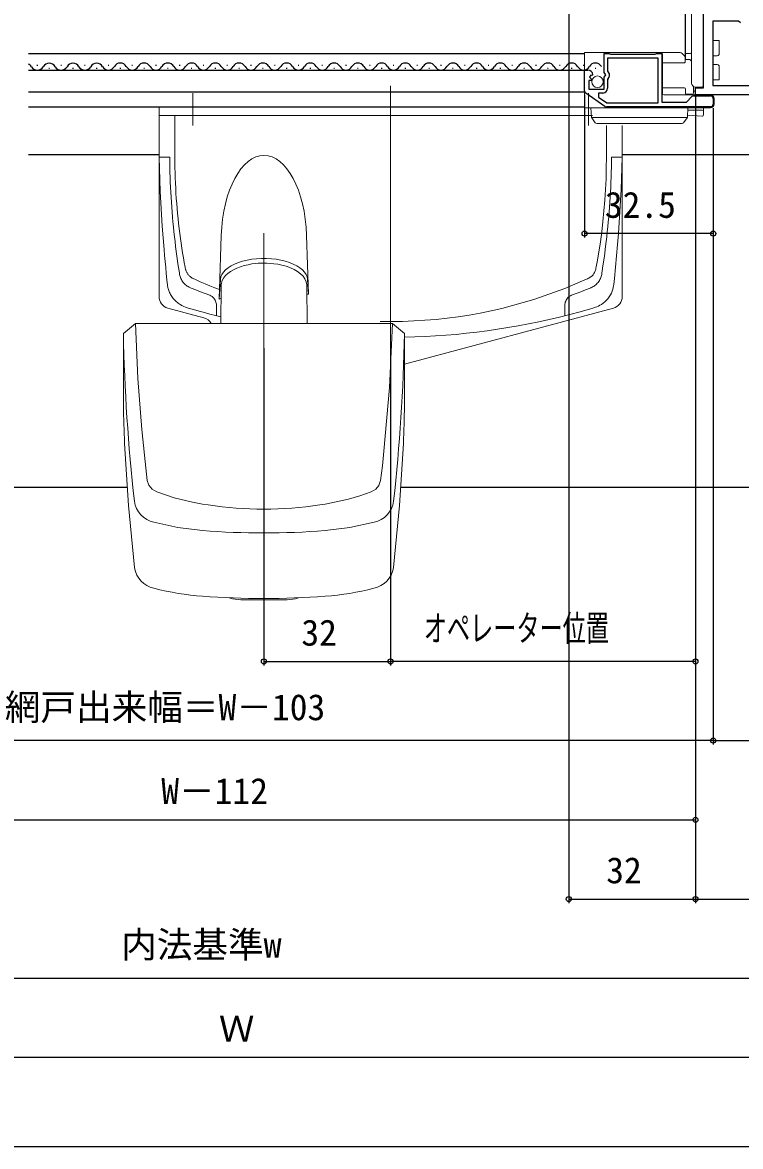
# Model space of a CAD drawing. Units: millimetres, scale not verified. Extents: x -525 to 525, y -783 to 779.
# Drawn here: x 174.2 to 355.6, y -782.7 to -498.9 of the extents above; entities that cross this region are included whole.
import ezdxf
from ezdxf.enums import TextEntityAlignment as Align

# ---------------------------------------------------------------- set-up
doc = ezdxf.new("R2010")
doc.units = ezdxf.units.MM
doc.header["$LTSCALE"] = 4
for name, color, linetype in [('0-3_YKK_11', 7, 'Continuous'), ('0-4_YKK_12', 2, 'Continuous'), ('0-7_YKK_D', 6, 'Continuous'), ('0-8_YKK_ZWAK', 7, 'Continuous'), ('0-9_YSS_K', 3, 'Continuous')]:
    doc.layers.add(name, color=color, linetype=linetype)
doc.layers.add('0-5_YKK_13', color=4, linetype='Continuous', lineweight=18)
doc.styles.add('ＭＳ ゴシック', font='')
doc.styles.get('ＭＳ ゴシック').set_extended_font_data('MS Gothic')

msp = doc.modelspace()

# ---------------------------------------------------------------- linework, layer by layer
at = {"layer": '0-3_YKK_11'}
for p, q in [((321.36, -520.089), (316.54, -516.724)), ((343.831, -517.415), (348.041, -517.415)), ((348.741, -518.115), (348.741, -519.515)), ((348.041, -520.215), (321.761, -520.215))]:
    msp.add_line(p, q, dxfattribs=at)
for points in [[(400.241, -403.215), (400.241, -463.815), (428.241, -463.815), (428.241, -467.215), (426.341, -467.215), (425.841, -466.715), (425.341, -466.215), (400.241, -466.215), (400.241, -517.215), (398.741, -517.215), (398.741, -529.715), (400.241, -529.715), (400.241, -532.215), (396.241, -532.215), (396.241, -517.215), (344.241, -517.215), (344.241, -515.415), (346.241, -515.415), (346.241, -490.715), (349.541, -490.715)], [(355.622, -498.997), (355.136, -498.615), (348.641, -498.615), (348.641, -514.815)], [(348.641, -514.815), (370.241, -514.815), (370.241, -501.215), (358.441, -501.215)], [(318.34, -512.097), (318.089, -512.308), (317.77, -512.223), (317.5, -512.691), (318.077, -513.268), (317.974, -513.515), (317.341, -513.515), (317.341, -515.715), (321.141, -515.715), (321.141, -512.715), (321.441, -512.415), (321.594, -512.087), (321.141, -511.546), (321.141, -506.715), (322.468, -506.715), (322.641, -506.815), (322.814, -506.915), (334.068, -506.915), (334.241, -506.815), (334.414, -506.715), (335.741, -506.715), (335.741, -519.015), (341.941, -519.015), (343.336, -517.62)], [(321.855, -519.215), (334.841, -519.215), (334.841, -507.915), (322.041, -507.915), (322.041, -511.219), (322.283, -511.508)], [(316.241, -516.15), (316.241, -510.915), (317.045, -510.915)], [(322.148, -513.058), (322.041, -513.288), (322.041, -515.515)], [(320.841, -516.715), (319.741, -516.715), (319.741, -517.739), (321.855, -519.215)]]:
    msp.add_lwpolyline(points, dxfattribs=at)
for centre, radius, start, end in [((317.045, -512.215), 1.3, 5.2159, 90.00002), ((321.441, -512.215), 1.1, 310.00519, 40.00001), ((316.941, -516.15), 0.7, 180.00002, 235.08063), ((320.841, -515.515), 1.2, 270.00001, 359.99999), ((343.831, -518.115), 0.7, 89.99997, 134.99996), ((348.041, -518.115), 0.7, 0.00001, 89.99999), ((321.761, -519.515), 0.7, 235.08065, 270.00008), ((348.041, -519.515), 0.7, 270.00001, 359.99999)]:
    msp.add_arc(centre, radius, start, end, dxfattribs=at)
at = {"layer": '0-4_YKK_12'}
for p, q in [((341.741, -508.215), (341.741, -492.715)), ((175.741, -506.715), (316.241, -506.715)), ((177.891, -509.697), (178.091, -509.697)), ((180.891, -510.457), (181.091, -510.457)), ((183.891, -509.697), (184.091, -509.697)), ((186.891, -510.457), (187.091, -510.457)), ((189.891, -509.697), (190.091, -509.697)), ((192.891, -510.457), (193.091, -510.457)), ((195.862, -509.647), (196.062, -509.647)), ((198.862, -510.407), (199.062, -510.407)), ((201.862, -509.647), (202.062, -509.647)), ((204.862, -510.407), (205.062, -510.407)), ((207.862, -509.647), (208.062, -509.647)), ((210.862, -510.407), (211.062, -510.407)), ((213.862, -509.647), (214.062, -509.647)), ((216.862, -510.407), (217.062, -510.407)), ((219.862, -509.647), (220.062, -509.647)), ((222.862, -510.407), (223.062, -510.407)), ((225.862, -509.647), (226.062, -509.647)), ((228.862, -510.407), (229.062, -510.407)), ((231.862, -509.647), (232.062, -509.647)), ((234.862, -510.407), (235.062, -510.407)), ((237.862, -509.647), (238.062, -509.647)), ((240.862, -510.407), (241.062, -510.407)), ((243.862, -509.647), (244.062, -509.647)), ((246.862, -510.407), (247.062, -510.407)), ((249.862, -509.647), (250.062, -509.647)), ((252.862, -510.407), (253.062, -510.407)), ((255.862, -509.647), (256.062, -509.647)), ((258.862, -510.407), (259.062, -510.407)), ((261.862, -509.647), (262.062, -509.647)), ((264.862, -510.407), (265.062, -510.407)), ((267.862, -509.647), (268.062, -509.647)), ((270.862, -510.407), (271.062, -510.407)), ((273.862, -509.647), (274.062, -509.647)), ((276.862, -510.407), (277.062, -510.407)), ((279.862, -509.647), (280.062, -509.647)), ((282.862, -510.407), (283.062, -510.407)), ((285.862, -509.647), (286.062, -509.647)), ((288.862, -510.407), (289.062, -510.407)), ((291.862, -509.647), (292.062, -509.647)), ((294.862, -510.407), (295.062, -510.407)), ((297.862, -509.647), (298.062, -509.647)), ((300.862, -510.407), (301.062, -510.407)), ((303.862, -509.647), (304.062, -509.647)), ((306.862, -510.407), (307.062, -510.407)), ((309.862, -509.647), (310.062, -509.647)), ((312.862, -510.407), (313.062, -510.407)), ((315.862, -509.647), (316.062, -509.647)), ((318.862, -510.407), (319.062, -510.407)), ((175.741, -510.915), (316.241, -510.915)), ((316.241, -516.515), (175.741, -516.515)), ((175.741, -520.215), (316.241, -520.215)), ((175.741, -532.215), (208.741, -532.215)), ((325.741, -532.215), (396.741, -532.215))]:
    msp.add_line(p, q, dxfattribs=at)
for centre, start, end in [((174.991, -510.915), 29.20254, 64.1402), ((177.991, -509.238), 209.20254, 330.79746), ((180.991, -510.915), 29.20254, 150.79746), ((183.991, -509.238), 209.20254, 330.79746), ((186.991, -510.915), 29.20254, 150.79746), ((189.991, -509.238), 209.20254, 330.79746), ((192.991, -510.915), 29.20254, 150.79746), ((195.962, -509.189), 209.20254, 330.79746), ((198.962, -510.866), 29.20254, 150.79746), ((201.962, -509.189), 209.20254, 330.79746), ((204.962, -510.866), 29.20254, 150.79746), ((207.962, -509.189), 209.20254, 330.79746), ((210.962, -510.866), 29.20254, 150.79746), ((213.962, -509.189), 209.20254, 330.79746), ((216.962, -510.866), 29.20254, 150.79746), ((219.962, -509.189), 209.20254, 330.79746), ((222.962, -510.866), 29.20254, 150.79746), ((225.962, -509.189), 209.20254, 330.79746), ((228.962, -510.866), 29.20254, 150.79746), ((231.962, -509.189), 209.20254, 330.79746), ((234.962, -510.866), 29.20254, 150.79746), ((237.962, -509.189), 209.20254, 330.79746), ((240.962, -510.866), 29.20254, 150.79746), ((243.962, -509.189), 209.20254, 330.79746), ((246.962, -510.866), 29.20254, 150.79746), ((249.962, -509.189), 209.20254, 330.79746), ((252.962, -510.866), 29.20254, 150.79746), ((255.962, -509.189), 209.20254, 330.79746), ((258.962, -510.866), 29.20254, 150.79746), ((261.962, -509.189), 209.20254, 330.79746), ((264.962, -510.866), 29.20254, 150.79746), ((267.962, -509.189), 209.20254, 330.79746), ((270.962, -510.866), 29.20254, 150.79746), ((273.962, -509.189), 209.20254, 330.79746), ((276.962, -510.866), 29.20254, 150.79746), ((279.962, -509.189), 209.20254, 330.79746), ((282.962, -510.866), 29.20254, 150.79746), ((285.962, -509.189), 209.20254, 330.79746), ((288.962, -510.866), 29.20254, 150.79746), ((291.962, -509.189), 209.20254, 330.79746), ((294.962, -510.866), 29.20254, 150.79746), ((297.962, -509.189), 209.20254, 330.79746), ((300.962, -510.866), 29.20254, 150.79746), ((303.962, -509.189), 209.20254, 330.79746), ((306.962, -510.866), 29.20254, 150.79746), ((309.962, -509.189), 209.20254, 330.79746), ((312.962, -510.866), 29.20254, 150.79746), ((315.962, -509.189), 209.20254, 330.79746), ((318.962, -510.866), 29.20254, 150.79746)]:
    msp.add_arc(centre, 1.718, start, end, dxfattribs=at)
at = {"layer": '0-5_YKK_13'}
for p, q in [((343.241, -514.215), (343.241, -493.715)), ((350.241, -504.415), (350.241, -506.785)), ((316.241, -506.515), (316.241, -507.215)), ((319.346, -506.515), (316.241, -506.515)), ((316.241, -510.915), (316.241, -507.215)), ((319.346, -506.515), (320.336, -506.515)), ((320.336, -506.515), (335.241, -506.515)), ((340.357, -506.515), (335.241, -506.515)), ((335.941, -507.215), (335.941, -515.715)), ((341.135, -507.003), (340.852, -506.72)), ((341.454, -507.321), (341.135, -507.003)), ((341.667, -508.813), (341.659, -507.81)), ((341.741, -506.759), (342.946, -506.738)), ((348.641, -507.294), (349.745, -507.285)), ((335.941, -509.115), (341.367, -509.115)), ((342.63, -508.215), (341.662, -508.215)), ((343.241, -508.644), (342.825, -508.287)), ((348.641, -509.536), (349.745, -509.546)), ((350.241, -510.046), (350.241, -512.415)), ((316.241, -515.715), (316.241, -510.915)), ((350.241, -513.415), (348.641, -513.415)), ((350.241, -512.415), (350.241, -513.415)), ((267.241, -514.937), (267.241, -582.601)), ((316.241, -516.815), (316.241, -515.715)), ((341.428, -515.415), (335.941, -515.415)), ((335.941, -515.715), (335.941, -516.915)), ((341.738, -516.918), (341.728, -515.713)), ((343.723, -516.718), (343.738, -515.079)), ((345.745, -515.202), (344.241, -515.215)), ((344.241, -515.215), (344.241, -515.639)), ((344.241, -515.639), (344.241, -515.915)), ((344.241, -515.915), (344.241, -516.215)), ((217.241, -524.915), (217.241, -516.715)), ((316.241, -520.255), (316.241, -516.815)), ((317.241, -524.915), (317.241, -516.715)), ((336.241, -517.215), (348.041, -517.215)), ((341.755, -517.015), (343.423, -517.015)), ((344.241, -517.215), (344.241, -516.515)), ((348.941, -518.115), (348.941, -519.515)), ((208.741, -568.113), (208.741, -520.215)), ((316.241, -520.415), (316.241, -520.255)), ((321.722, -520.415), (316.241, -520.415)), ((348.041, -520.415), (321.722, -520.415)), ((342.304, -521.015), (345.941, -521.015)), ((346.241, -520.415), (346.241, -520.715)), ((346.241, -521.315), (346.241, -520.715)), ((346.241, -521.315), (346.241, -522.264)), ((208.741, -522.415), (208.741, -532.915)), ((208.741, -522.415), (208.741, -532.915)), ((212.741, -522.415), (208.741, -522.415)), ((208.741, -522.415), (318.25, -522.415)), ((208.741, -522.415), (318.25, -522.415)), ((212.741, -522.415), (212.741, -532.915)), ((342.174, -522.918), (318.007, -522.918)), ((318.046, -522.989), (318.057, -523.005)), ((318.057, -523.005), (318.936, -524.21)), ((319.34, -524.415), (319.744, -524.415)), ((321.741, -532.915), (321.741, -524.915)), ((325.741, -568.113), (325.741, -524.915)), ((325.741, -524.915), (325.741, -532.915)), ((341.246, -524.21), (342.124, -523.005)), ((342.124, -523.005), (342.136, -522.989)), ((345.922, -522.563), (342.223, -522.337)), ((208.741, -532.915), (211.429, -532.915)), ((325.741, -532.915), (323.052, -532.915)), ((224.025, -566.363), (224.472, -552.653)), ((235.241, -552.115), (235.241, -582.115)), ((246.01, -552.653), (246.493, -567.493)), ((224.248, -563.779), (223.902, -568.726)), ((246.493, -567.493), (246.234, -563.779)), ((224.429, -565.285), (224.331, -574.937)), ((224.431, -565.185), (224.428, -565.312)), ((246.15, -574.937), (246.053, -565.285)), ((246.493, -567.493), (246.075, -567.493)), ((223.241, -572.955), (223.241, -570.272)), ((224.396, -568.548), (223.902, -568.726)), ((311.241, -572.955), (311.241, -570.272)), ((220.017, -573.437), (210.964, -571.011)), ((323.517, -571.011), (270.741, -585.152)), ((202.762, -574.937), (199.741, -577.437)), ((267.72, -574.937), (202.762, -574.937)), ((270.741, -577.437), (267.72, -574.937)), ((199.741, -577.437), (199.741, -595.629)), ((270.741, -595.629), (270.741, -577.437)), ((267.938, -636.609), (267.982, -636.5)), ((229.368, -644.638), (241.118, -644.638))]:
    msp.add_line(p, q, dxfattribs=at)
for points in [[(346.241, -493.728), (346.241, -514.202), (346.241, -514.702)], [(348.641, -503.415), (350.241, -503.415), (350.241, -504.415)], [(343.728, -516.211), (344.241, -516.215), (344.241, -516.515)], [(342.193, -522.83), (342.341, -520.415), (341.343, -520.415), (318.839, -520.415), (317.841, -520.415), (317.988, -522.83)], [(319.744, -524.415), (340.438, -524.415), (340.842, -524.415)], [(210.724, -563.866), (210.569, -562.323), (210.422, -560.792), (210.281, -559.271), (210.146, -557.759), (210.018, -556.256), (209.78, -553.274), (209.566, -550.319), (209.375, -547.386), (209.206, -544.471), (209.059, -541.57), (208.932, -538.68), (208.826, -535.796), (208.741, -532.915)], [(211.429, -532.915), (211.445, -534.179), (211.468, -535.443), (211.5, -536.707), (211.54, -537.971), (211.588, -539.233), (211.644, -540.495), (211.709, -541.755), (211.781, -543.014), (211.862, -544.271), (211.95, -545.527), (212.047, -546.78), (212.151, -548.03), (212.263, -549.279), (212.383, -550.524), (212.51, -551.767), (212.644, -553.006), (212.786, -554.243), (212.936, -555.476), (213.255, -557.933), (213.603, -560.377), (213.786, -561.594), (213.881, -562.202), (213.931, -562.499), (213.992, -562.771), (214.067, -563.031), (214.155, -563.288), (214.259, -563.543), (214.38, -563.795), (214.519, -564.044), (214.677, -564.287), (214.852, -564.52), (215.04, -564.739), (215.239, -564.942), (215.445, -565.127), (215.655, -565.296), (215.87, -565.449), (216.091, -565.589), (216.317, -565.718), (216.553, -565.838)], [(212.741, -532.915), (212.746, -534.22), (212.763, -535.526), (212.791, -536.83), (212.83, -538.133), (212.881, -539.435), (212.943, -540.733), (213.016, -542.028), (213.099, -543.319), (213.194, -544.605), (213.299, -545.887), (213.415, -547.162), (213.542, -548.431), (213.678, -549.693), (213.824, -550.947), (213.98, -552.194), (214.145, -553.432), (214.32, -554.662), (214.504, -555.882), (214.696, -557.092), (214.897, -558.293), (215.106, -559.484), (215.323, -560.664), (215.378, -560.957), (215.406, -561.102), (215.436, -561.233), (215.468, -561.35), (215.501, -561.457), (215.571, -561.653), (215.646, -561.831), (215.726, -561.996), (215.811, -562.149), (215.901, -562.295), (215.996, -562.434), (216.098, -562.568), (216.207, -562.697), (216.323, -562.822), (216.448, -562.945), (216.585, -563.065), (216.737, -563.185)], [(323.052, -532.915), (323.037, -534.179), (323.013, -535.443), (322.982, -536.707), (322.942, -537.971), (322.894, -539.233), (322.837, -540.495), (322.773, -541.755), (322.7, -543.014), (322.62, -544.271), (322.531, -545.527), (322.435, -546.78), (322.33, -548.03), (322.218, -549.279), (322.099, -550.524), (321.972, -551.767), (321.837, -553.006), (321.695, -554.243), (321.546, -555.476), (321.226, -557.933), (320.879, -560.377), (320.695, -561.594), (320.601, -562.202), (320.55, -562.499), (320.489, -562.771), (320.415, -563.031), (320.327, -563.288), (320.223, -563.543), (320.102, -563.795), (319.962, -564.044), (319.804, -564.287), (319.63, -564.52), (319.441, -564.739), (319.242, -564.942), (319.037, -565.127), (318.826, -565.296), (318.611, -565.449), (318.391, -565.589), (318.165, -565.718), (317.929, -565.838)], [(321.131, -546.462), (321.349, -543.784), (321.52, -541.084), (321.643, -538.368), (321.717, -535.643), (321.741, -532.915)], [(324.332, -557.802), (324.569, -554.965), (324.785, -552.154), (324.979, -549.366), (325.154, -546.597), (325.309, -543.843), (325.445, -541.101), (325.562, -538.368), (325.66, -535.64), (325.741, -532.915)], [(264.575, -574.386), (267.405, -574.416), (270.234, -574.378), (273.061, -574.274), (275.884, -574.103), (278.701, -573.866), (281.509, -573.563), (284.306, -573.195), (287.09, -572.762), (289.86, -572.265), (292.613, -571.703), (295.347, -571.078), (298.06, -570.39), (300.75, -569.641), (303.417, -568.832), (306.057, -567.963), (308.67, -567.036), (311.254, -566.052), (313.807, -565.012), (316.327, -563.917), (316.951, -563.634), (317.251, -563.494), (317.481, -563.365), (317.668, -563.24), (317.835, -563.115), (318.118, -562.863), (318.358, -562.599), (318.567, -562.315), (318.751, -562.005), (318.913, -561.647), (318.986, -561.441), (319.053, -561.202), (319.113, -560.908), (319.171, -560.602), (319.397, -559.367), (319.823, -556.865), (320.211, -554.32), (320.56, -551.735), (320.868, -549.114), (321.131, -546.462)], [(246.234, -563.779), (246.119, -563.156), (245.864, -562.544), (245.471, -561.95), (244.947, -561.383), (244.296, -560.848), (243.529, -560.355), (242.654, -559.908), (241.683, -559.513), (240.63, -559.176), (239.506, -558.901), (238.327, -558.692), (237.109, -558.551), (235.866, -558.48), (234.615, -558.48), (233.373, -558.551), (232.154, -558.692), (230.976, -558.901), (229.852, -559.176), (228.798, -559.513), (227.828, -559.908), (226.953, -560.355), (226.185, -560.848), (225.535, -561.383), (225.01, -561.95), (224.617, -562.544), (224.362, -563.156), (224.248, -563.779)], [(270.741, -578.381), (273.357, -578.311), (275.973, -578.203), (278.589, -578.057), (281.205, -577.873), (283.819, -577.65), (286.433, -577.389), (289.046, -577.089), (291.659, -576.751), (294.27, -576.374), (296.88, -575.958), (299.488, -575.503), (302.095, -575.009), (304.701, -574.475), (307.305, -573.9), (309.907, -573.286), (312.507, -572.631), (315.105, -571.935), (317.7, -571.198), (318.349, -571.007), (319.005, -570.803), (319.354, -570.67), (319.719, -570.507), (320.101, -570.309), (320.497, -570.07), (320.903, -569.786), (321.312, -569.452), (321.714, -569.069), (322.095, -568.641), (322.443, -568.18), (322.748, -567.699), (323.003, -567.215), (323.209, -566.738), (323.369, -566.28), (323.49, -565.844), (323.576, -565.432), (323.635, -565.044), (323.787, -563.576), (324.071, -560.671), (324.332, -557.802)], [(246.032, -565.398), (246.049, -565.152), (245.903, -564.36), (245.59, -563.65), (245.115, -562.978), (244.494, -562.355), (243.743, -561.789), (242.878, -561.284), (241.914, -560.843), (240.871, -560.471), (239.783, -560.172), (238.714, -559.953), (237.738, -559.809), (236.933, -559.728), (235.977, -559.672), (235.241, -559.659), (233.75, -559.712), (233.157, -559.763), (232.194, -559.884), (231.232, -560.054), (230.251, -560.285), (229.29, -560.575), (228.375, -560.923), (227.525, -561.325), (226.754, -561.779), (226.076, -562.28), (225.499, -562.828), (225.033, -563.421), (224.689, -564.059), (224.482, -564.744), (224.453, -565.173)], [(224.348, -573.23), (222.974, -572.887), (221.6, -572.533), (220.227, -572.167), (218.854, -571.79), (217.482, -571.401), (216.111, -571.001), (215.768, -570.899), (215.415, -570.781), (215.043, -570.635), (214.849, -570.548), (214.652, -570.453), (214.449, -570.347), (214.243, -570.23), (214.033, -570.101), (213.819, -569.96), (213.604, -569.805), (213.388, -569.637), (213.172, -569.454), (212.957, -569.257), (212.747, -569.048), (212.543, -568.826), (212.347, -568.593), (212.16, -568.35), (211.985, -568.101), (211.822, -567.847), (211.673, -567.591), (211.538, -567.335), (211.417, -567.08), (211.309, -566.829), (211.214, -566.582), (211.132, -566.341), (211.061, -566.106), (211, -565.877), (210.949, -565.655), (210.907, -565.44), (210.872, -565.232), (210.845, -565.031), (210.804, -564.641), (210.724, -563.866)], [(216.737, -563.185), (216.907, -563.304), (216.999, -563.364), (217.101, -563.425), (217.218, -563.487), (217.352, -563.553), (217.949, -563.824), (219.149, -564.357), (220.357, -564.877), (221.572, -565.385), (222.795, -565.88), (224.025, -566.363)], [(216.553, -565.838), (216.68, -565.897), (216.818, -565.955), (217.991, -566.42), (219.169, -566.874), (220.353, -567.318), (221.541, -567.75)], [(223.902, -568.726), (223.904, -568.683), (223.906, -568.64), (223.909, -568.598), (223.911, -568.556), (223.913, -568.515), (223.915, -568.475), (223.917, -568.435), (223.919, -568.396), (223.921, -568.357), (223.923, -568.319), (223.925, -568.281), (223.927, -568.244), (223.929, -568.207), (223.931, -568.171), (223.933, -568.135), (223.935, -568.1), (223.936, -568.066), (223.938, -568.032), (223.94, -567.998), (223.942, -567.965), (223.943, -567.933), (223.945, -567.901), (223.947, -567.869), (223.948, -567.838), (223.95, -567.808), (223.951, -567.778), (223.954, -567.719), (223.957, -567.662), (223.96, -567.607), (223.963, -567.553), (223.966, -567.502), (223.968, -567.452), (223.971, -567.404), (223.973, -567.357), (223.976, -567.312), (223.978, -567.268), (223.98, -567.226), (223.982, -567.186), (223.984, -567.147)], [(223.984, -567.147), (223.986, -567.109), (223.988, -567.073), (223.99, -567.038), (223.992, -567.004), (223.993, -566.972), (223.995, -566.94), (223.996, -566.91), (223.998, -566.881), (223.999, -566.854), (224.001, -566.827), (224.002, -566.801), (224.003, -566.776), (224.005, -566.753), (224.006, -566.73), (224.007, -566.708), (224.008, -566.687), (224.009, -566.666), (224.01, -566.647), (224.011, -566.628), (224.012, -566.61), (224.013, -566.593), (224.014, -566.576), (224.015, -566.56), (224.016, -566.544), (224.016, -566.529), (224.017, -566.514), (224.019, -566.486), (224.02, -566.46), (224.021, -566.434), (224.022, -566.41), (224.025, -566.363)], [(317.929, -565.838), (317.801, -565.897), (317.664, -565.955), (316.491, -566.42), (315.312, -566.874), (314.129, -567.318), (312.941, -567.75)], [(223.241, -570.272), (223.226, -570.018), (223.184, -569.763), (223.115, -569.508), (223.019, -569.253), (222.897, -569), (222.747, -568.754), (222.569, -568.514), (222.36, -568.285), (222.119, -568.074), (221.845, -567.891), (221.541, -567.75)], [(311.241, -570.272), (311.255, -570.018), (311.297, -569.763), (311.366, -569.508), (311.462, -569.253), (311.585, -569), (311.734, -568.754), (311.912, -568.514), (312.121, -568.285), (312.363, -568.074), (312.636, -567.891), (312.941, -567.75)], [(202.762, -574.937), (203.396, -588.784), (204.39, -601.675), (205.032, -608.114), (205.77, -614.547), (206.163, -615.729), (206.991, -616.726), (208.178, -617.418), (212.596, -618.888), (217.183, -620.026), (219.74, -620.501), (221.163, -620.725)], [(249.319, -620.725), (250.742, -620.501), (256.585, -619.25), (259.468, -618.405), (262.304, -617.418), (263.463, -616.749), (264.297, -615.767), (264.711, -614.547), (265.149, -610.834), (265.555, -607.116), (266.939, -591.052), (267.72, -574.937)], [(200.034, -605.171), (200.982, -620.852), (202.499, -636.5)], [(267.983, -636.5), (269.5, -620.852), (270.447, -605.171)], [(207.426, -625.102), (213.487, -626.433), (219.741, -627.205)], [(250.741, -627.205), (256.927, -626.445), (263.055, -625.102)], [(226.468, -644.13), (227.262, -644.385), (229.372, -644.638)], [(241.109, -644.638), (243.211, -644.386), (243.924, -644.158)]]:
    msp.add_lwpolyline(points, dxfattribs=at)
msp.add_circle((319.491, -513.867), 1.45, dxfattribs=at)
for centre, radius, start, end in [((335.241, -507.215), 0.7, 0, 90), ((340.357, -507.215), 0.7, 45, 90), ((340.959, -507.816), 0.7, 0.5, 45), ((342.941, -506.438), 0.3, 271, 0), ((349.741, -506.785), 0.5, 270.5, 0), ((341.367, -508.815), 0.3, 270, 0.5), ((342.63, -508.515), 0.3, 49.39871, 90), ((349.741, -510.046), 0.5, 0, 89.5), ((341.428, -515.715), 0.3, 0.5, 90), ((341.428, -515.715), 0.3, 0.5, 90), ((344.241, -514.215), 1, 180, 270), ((345.741, -514.702), 0.5, 270.5, 0), ((336.241, -516.915), 0.3, 180, 270), ((342.038, -516.915), 0.3, 180.5, 270), ((343.423, -516.715), 0.3, 270, 359.5), ((348.041, -518.115), 0.9, 0, 90), ((345.941, -521.315), 0.3, 0, 90), ((348.041, -519.515), 0.9, 270, 0), ((318.288, -522.812), 0.3, 183.5, 216.09486), ((319.34, -523.915), 0.5, 216.09486, 270), ((340.842, -523.915), 0.5, 270, 323.90514), ((341.894, -522.812), 0.3, 323.90514, 356.5), ((345.941, -522.264), 0.3, 266.5, 0), ((211.741, -568.113), 3, 180, 255), ((322.741, -568.113), 3, 285, 0), ((219.241, -576.334), 3, 27.75736, 75), ((668.686, -568.161), 469.037, 181.13323, 186.31938), ((-198.207, -568.161), 469.039, 353.68064, 358.86675), ((649.813, -586.558), 450.163, 181.15471, 182.36976), ((-179.331, -586.558), 450.163, 357.63024, 358.84529), ((208.908, -618.787), 6.486, 188.87596, 256.79793), ((235.241, -525.537), 96.223, 261.58702, 278.41288), ((261.67, -618.877), 6.378, 282.54345, 351.78266), ((235.241, -424.227), 203.569, 265.63321, 274.36679), ((208.784, -635.543), 6.352, 189.66239, 258.00871), ((261.699, -635.547), 6.348, 281.98748, 350.33399), ((224.807, -574.507), 69.45, 255.5392, 265.82648), ((235.241, -432.519), 211.821, 265.80691, 274.19309), ((245.681, -574.55), 69.407, 274.17035, 284.46401)]:
    msp.add_arc(centre, radius, start, end, dxfattribs=at)
msp.add_ellipse((235.241, -554.058), major_axis=(0, -21.594), ratio=0.499771, start_param=1.6359062, end_param=4.6472791, dxfattribs=at)
at = {"layer": '0-7_YKK_D'}
for p, q in [((312.241, -486.715), (312.241, -721.225)), ((316.241, -517.15), (316.241, -553.215)), ((344.241, -517.715), (344.241, -721.225)), ((344.241, -517.715), (344.241, -701.225)), ((344.241, -517.715), (344.241, -661.225)), ((344.241, -517.765), (344.241, -721.225)), ((348.741, -520.515), (348.741, -681.225)), ((348.741, -520.515), (348.741, -553.215)), ((348.741, -520.515), (348.741, -681.225)), ((348.741, -552.215), (316.241, -552.215)), ((235.241, -581.117), (235.241, -661.225)), ((267.241, -582.4), (267.241, -661.225)), ((267.241, -582.4), (267.241, -661.225)), ((235.241, -660.225), (267.241, -660.225)), ((344.241, -660.225), (267.241, -660.225)), ((348.741, -680.225), (111.741, -680.225)), ((348.741, -680.225), (400.241, -680.225)), ((116.241, -700.225), (344.241, -700.225)), ((312.241, -720.225), (344.241, -720.225)), ((344.241, -720.225), (380.241, -720.225)), ((90.741, -740.225), (369.741, -740.225)), ((389.741, -760.225), (70.741, -760.225))]:
    msp.add_line(p, q, dxfattribs=at)
for centre in [(316.241, -552.215), (348.741, -552.215), (235.241, -660.225), (267.241, -660.225), (267.241, -660.225), (344.241, -660.225), (348.741, -680.225), (348.741, -680.225), (344.241, -700.225), (312.241, -720.225), (344.241, -720.225), (344.241, -720.225)]:
    msp.add_circle(centre, 0.637, dxfattribs=at)
at = {"layer": '0-8_YKK_ZWAK'}
msp.add_lwpolyline([(-525, -782.7), (525, -782.7), (525, 747.3)], dxfattribs=at)
at = {"layer": '0-9_YSS_K'}
for p, q in [((60.238, -616.215), (200.702, -616.215)), ((269.78, -616.215), (400.241, -616.215))]:
    msp.add_line(p, q, dxfattribs=at)

# ---------------------------------------------------------------- texts
at = {"layer": '0-7_YKK_D', "style": 'ＭＳ ゴシック'}
for s, p in [('32.5', (321.343, -550.215)), ('32', (244.695, -658.225)), ('網戸出来幅＝W－103', (169.772, -677.049)), ('W－112', (209.3, -698.225)), ('32', (321.695, -718.225)), ('内法基準w', (199.175, -736.998)), ('Ｗ', (223.849, -758.225))]:
    msp.add_text(s, height=6.598, dxfattribs=at).set_placement(p, align=Align.BOTTOM_LEFT)
at = {"layer": '0-7_YKK_D', "style": 'ＭＳ ゴシック', "width": 0.65}
msp.add_text('オペレーター位置', height=6.598, dxfattribs=at).set_placement((275.605, -657.1), align=Align.BOTTOM_LEFT)

doc.saveas('drawing.dxf')
